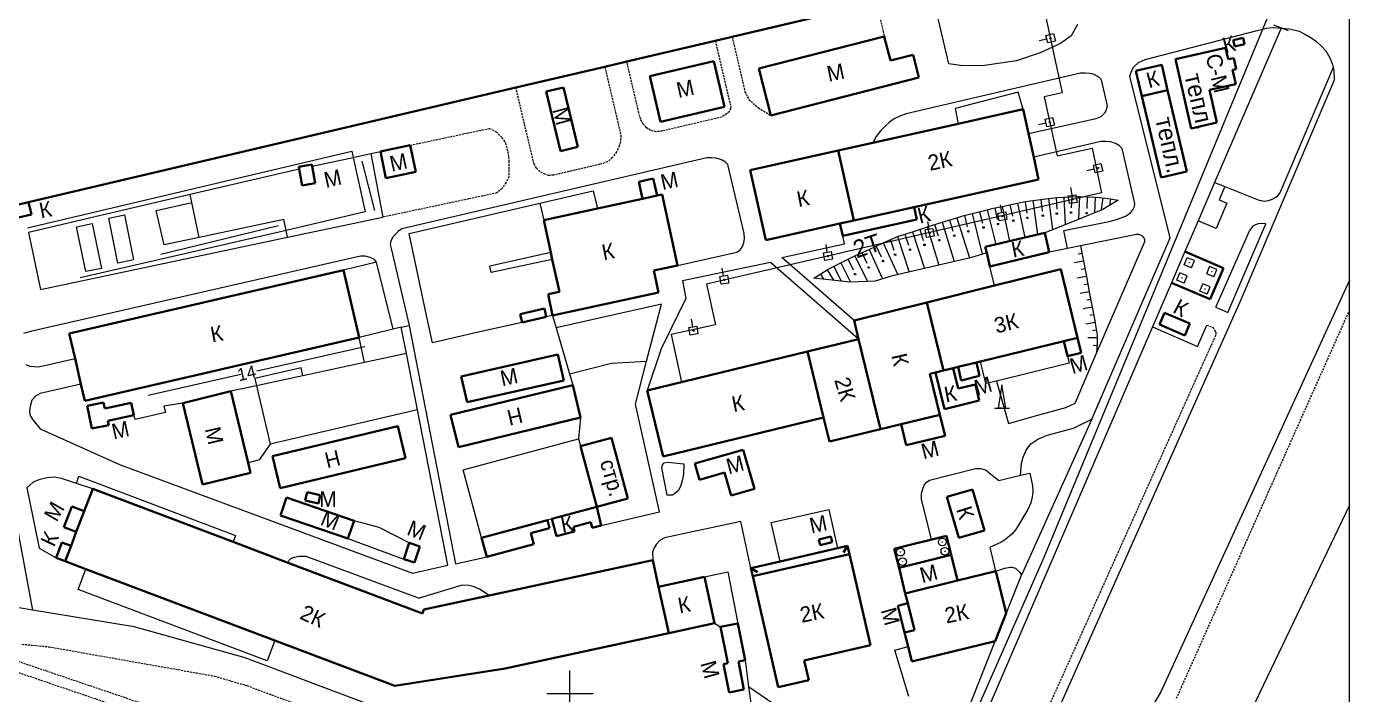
# Model space of a CAD drawing. Extents: x 1000 to 4000, y -5000 to -1000.
# Drawn here: x 3660.6 to 4000, y -2400.2 to -2228.7 of the extents above; entities that cross this region are included whole.
import ezdxf
from ezdxf.enums import TextEntityAlignment as Align

# ---------------------------------------------------------------- set-up
doc = ezdxf.new("R2010")
doc.units = 0
doc.header["$MEASUREMENT"] = 0
doc.linetypes.add('DASHED', pattern=[0.75, 0.5, -0.25])
for name, color, linetype in [('1', 7, 'CONTINUOUS'), ('11', 7, 'CONTINUOUS'), ('13', 7, 'CONTINUOUS'), ('17', 7, 'CONTINUOUS'), ('18', 7, 'CONTINUOUS'), ('19', 7, 'CONTINUOUS'), ('24', 7, 'CONTINUOUS'), ('37', 7, 'CONTINUOUS'), ('40', 7, 'CONTINUOUS'), ('42', 7, 'CONTINUOUS'), ('7', 7, 'CONTINUOUS')]:
    doc.layers.add(name, color=color, linetype=linetype)
doc.styles.get("Standard").update_dxf_attribs({"font": 'txt', "height": 0.2})

msp = doc.modelspace()

# ---------------------------------------------------------------- linework, layer by layer
at = {"layer": '1', "color": 253, "linetype": 'Continuous', "lineweight": 0}
for p, q in [((4000, -3000), (4000, -2000)), ((3800, -2406.06), (3800, -2394.02)), ((3805.96, -2400), (3794.04, -2400))]:
    msp.add_line(p, q, dxfattribs=at)
at = {"layer": '11', "color": 253, "linetype": 'Continuous', "lineweight": 0}
for p, q in [((3977.73, -2229.45), (3980.37, -2223.12)), ((3921.62, -2364.94), (3977.73, -2229.45)), ((3982.45, -2229.15), (3965.39, -2268.78)), ((3984.32, -2229.86), (3980.58, -2228.43)), ((3915.02, -2245.61), (3898.81, -2249.76)), ((3916.24, -2250.01), (3915.02, -2245.61)), ((3898.81, -2249.76), (3899.64, -2253.71)), ((3660.87, -2280.45), (3744.02, -2260.73)), ((3744.02, -2260.73), (3744.39, -2262.4)), ((3744.39, -2262.4), (3747.51, -2276.36)), ((3748.93, -2261.39), (3751.98, -2277.68)), ((3965.39, -2268.78), (3961.16, -2278.6)), ((3965.39, -2268.78), (3968.03, -2269.84)), ((3968.03, -2269.84), (3976.95, -2273.44)), ((3693.86, -2276), (3703.03, -2273.91)), ((3792.3, -2274.1), (3806, -2270.9)), ((3806, -2270.9), (3807.06, -2275.45)), ((3695.89, -2284.82), (3693.86, -2276)), ((3747.51, -2276.36), (3727.17, -2281.07)), ((3758.79, -2281.92), (3792.3, -2274.1)), ((3961.16, -2278.6), (3957.75, -2286.51)), ((3727.17, -2281.07), (3674.39, -2293.28)), ((3704.87, -2282.88), (3695.89, -2284.82)), ((3763.25, -2302.92), (3758.79, -2281.92)), ((3965.67, -2300.75), (3974.45, -2281.06)), ((3957.75, -2286.51), (3954.31, -2294.5)), ((3779.79, -2291.91), (3779.44, -2290.29)), ((3954.31, -2294.5), (3949.42, -2305.86)), ((3764.74, -2309.92), (3763.25, -2302.92)), ((3795.57, -2302.91), (3793.95, -2303.28)), ((3795.57, -2302.91), (3796.48, -2306.05)), ((3776.16, -2307.32), (3764.74, -2309.92)), ((3787.75, -2304.69), (3776.16, -2307.32)), ((3796.48, -2306.05), (3799.91, -2317.87)), ((3949.42, -2305.86), (3901.82, -2416.38)), ((3949.42, -2305.86), (3961, -2310.84)), ((3961, -2310.84), (3963.35, -2305.39)), ((3758.06, -2312.64), (3747.3, -2314.96)), ((3747.3, -2314.96), (3731.52, -2318.37)), ((3799.91, -2317.87), (3800.76, -2320.81)), ((3719.57, -2320.96), (3713.03, -2322.37)), ((3731.52, -2318.37), (3719.57, -2320.96)), ((3696.26, -2327.82), (3688.47, -2329.58)), ((3700.7, -2325.43), (3695.82, -2326.18)), ((3695.82, -2326.18), (3696.26, -2327.82)), ((3760.89, -2327.1), (3723.07, -2335.93)), ((3688.47, -2329.58), (3688.14, -2328.5)), ((3723.07, -2335.93), (3720.28, -2339.99)), ((3720.28, -2339.99), (3717.48, -2340.72)), ((3751.03, -2357.31), (3744.63, -2355.58)), ((3758.75, -2361.23), (3751.03, -2357.31)), ((3743.06, -2360.16), (3757.36, -2365.41)), ((3897.73, -2419.3), (3921.62, -2364.94)), ((3909.11, -2386.47), (3915.84, -2369.51)), ((3662.14, -2378.5), (3628.64, -2372.95)), ((3688.26, -2382.82), (3662.14, -2378.5)), ((3716.68, -2390.8), (3688.26, -2382.82)), ((3896.48, -2418.27), (3909.11, -2386.47)), ((3755.71, -2405.51), (3716.68, -2390.8)), ((3845.84, -2398.22), (3847.86, -2412.16)), ((3852.29, -2402.65), (3845.84, -2398.22))]:
    msp.add_line(p, q, dxfattribs=at)
at = {"layer": '13', "color": 253, "linetype": 'Continuous', "lineweight": 40}
for p, q in [((3841.59, -2231.4), (3878.62, -2222.69)), ((3814.59, -2237.76), (3837.29, -2232.42)), ((3837.29, -2232.42), (3841.59, -2231.4)), ((3848.45, -2239.57), (3880.65, -2231.29)), ((3880.65, -2231.29), (3882.24, -2237.47)), ((3970.15, -2232.26), (3972.67, -2231.65)), ((3970.54, -2233.9), (3970.15, -2232.26)), ((3973.06, -2233.3), (3970.54, -2233.9)), ((3972.67, -2231.65), (3973.06, -2233.3)), ((3882.24, -2237.47), (3888.02, -2235.99)), ((3888.02, -2235.99), (3889.53, -2241.86)), ((3968.22, -2234.27), (3955.37, -2237.17)), ((3968.88, -2237.17), (3968.22, -2234.27)), ((3786.16, -2244.45), (3808.92, -2239.09)), ((3808.92, -2239.09), (3814.59, -2237.76)), ((3820.53, -2241.49), (3836.93, -2237.65)), ((3836.93, -2237.65), (3839.67, -2249.35)), ((3851.55, -2251.62), (3848.45, -2239.57)), ((3945.2, -2240.16), (3951.81, -2238.59)), ((3951.81, -2238.59), (3953.34, -2245.07)), ((3955.37, -2237.17), (3959.37, -2254.9)), ((3970.3, -2236.85), (3968.88, -2237.17)), ((3969.97, -2239.9), (3970.94, -2239.68)), ((3970.79, -2243.53), (3969.97, -2239.9)), ((3970.94, -2239.68), (3970.3, -2236.85)), ((3823.27, -2253.2), (3820.53, -2241.49)), ((3889.53, -2241.86), (3851.55, -2251.62)), ((3946.74, -2246.63), (3945.2, -2240.16)), ((3661.14, -2273.86), (3786.16, -2244.45)), ((3798.38, -2244.38), (3793.94, -2245.45)), ((3793.94, -2245.45), (3797.63, -2260.72)), ((3802.07, -2259.64), (3798.38, -2244.38)), ((3953.34, -2245.07), (3946.74, -2246.63)), ((3951.64, -2267.52), (3946.74, -2246.63)), ((3953.34, -2245.07), (3958.29, -2265.95)), ((3964.06, -2245.05), (3970.79, -2243.53)), ((3965.95, -2253.42), (3964.06, -2245.05)), ((3839.67, -2249.35), (3823.27, -2253.2)), ((3899.64, -2253.71), (3916.24, -2250.01)), ((3916.24, -2250.01), (3917.63, -2256.24)), ((3959.37, -2254.9), (3965.95, -2253.42)), ((3877.67, -2258.6), (3899.64, -2253.71)), ((3917.63, -2256.24), (3918.98, -2262.3)), ((3751.38, -2260.84), (3759.06, -2259.21)), ((3759.06, -2259.21), (3760.5, -2266.04)), ((3797.63, -2260.72), (3802.07, -2259.64)), ((3868.8, -2260.58), (3877.67, -2258.6)), ((3752.82, -2267.67), (3751.38, -2260.84)), ((3846.26, -2265.59), (3868.8, -2260.58)), ((3868.8, -2260.58), (3872.8, -2278.55)), ((3918.98, -2262.3), (3920.24, -2267.98)), ((3730.47, -2264.75), (3733.79, -2264.14)), ((3730.57, -2265.33), (3730.47, -2264.75)), ((3731.35, -2269.57), (3730.57, -2265.33)), ((3733.79, -2264.14), (3733.88, -2264.62)), ((3733.88, -2264.62), (3734.68, -2268.95)), ((3760.5, -2266.04), (3752.82, -2267.67)), ((3850.26, -2283.57), (3846.26, -2265.59)), ((3958.29, -2265.95), (3951.64, -2267.52)), ((3734.68, -2268.95), (3731.35, -2269.57)), ((3817.69, -2268.59), (3821.4, -2267.79)), ((3818.63, -2272.94), (3817.69, -2268.59)), ((3821.4, -2267.79), (3822.35, -2272.13)), ((3920.24, -2267.98), (3888.33, -2275.09)), ((3650.76, -2276.3), (3661.14, -2273.86)), ((3661.88, -2276.98), (3661.14, -2273.86)), ((3807.06, -2275.45), (3818.63, -2272.94)), ((3818.63, -2272.94), (3822.35, -2272.13)), ((3822.35, -2272.13), (3823.68, -2271.84)), ((3823.68, -2271.84), (3827.63, -2290.05)), ((3651.49, -2279.42), (3661.88, -2276.98)), ((3793.31, -2278.43), (3807.06, -2275.45)), ((3888.33, -2275.09), (3872.8, -2278.55)), ((3889.03, -2278.26), (3888.33, -2275.09)), ((3795.12, -2286.79), (3793.31, -2278.43)), ((3869.28, -2279.33), (3850.26, -2283.57)), ((3872.8, -2278.55), (3869.28, -2279.33)), ((3869.28, -2279.33), (3869.98, -2282.51)), ((3869.98, -2282.51), (3889.03, -2278.26)), ((3906.56, -2285.32), (3921.8, -2281.7)), ((3921.8, -2281.7), (3922.98, -2286.7)), ((3795.49, -2288.51), (3795.12, -2286.79)), ((3906.93, -2286.87), (3906.56, -2285.32)), ((3907.75, -2290.32), (3906.93, -2286.87)), ((3922.98, -2286.7), (3907.75, -2290.32)), ((3957.75, -2286.51), (3967.67, -2290.78)), ((3797.3, -2296.84), (3795.49, -2288.51)), ((3827.63, -2290.05), (3821.55, -2291.37)), ((3925.97, -2291.02), (3908.94, -2295.24)), ((3930.25, -2308.64), (3925.97, -2291.02)), ((3967.67, -2290.78), (3964.23, -2298.77)), ((3671.58, -2307.54), (3741.95, -2291.32)), ((3741.95, -2291.32), (3745.92, -2308.58)), ((3821.55, -2291.37), (3822.77, -2297.01)), ((3794.39, -2297.47), (3797.3, -2296.84)), ((3795.57, -2302.91), (3794.39, -2297.47)), ((3822.77, -2297.01), (3795.57, -2302.91)), ((3908.94, -2295.24), (3891.58, -2299.56)), ((3964.23, -2298.77), (3954.31, -2294.5)), ((3787.27, -2302.57), (3793.47, -2301.16)), ((3793.47, -2301.16), (3793.95, -2303.28)), ((3891.58, -2299.56), (3872.96, -2304.18)), ((3891.58, -2299.56), (3895.83, -2317.02)), ((3787.75, -2304.69), (3787.27, -2302.57)), ((3793.95, -2303.28), (3787.75, -2304.69)), ((3872.96, -2304.18), (3874.03, -2308.95)), ((3952.52, -2302.2), (3951.23, -2305.26)), ((3959.05, -2304.94), (3952.52, -2302.2)), ((3673.06, -2313.93), (3671.58, -2307.54)), ((3787.75, -2304.69), (3787.75, -2304.69)), ((3951.23, -2305.26), (3957.76, -2308.01)), ((3957.76, -2308.01), (3959.05, -2304.94)), ((3745.92, -2308.58), (3675.56, -2324.8)), ((3874.03, -2308.95), (3860.93, -2312.14)), ((3879.66, -2332.09), (3874.03, -2308.95)), ((3905.34, -2314.7), (3926.69, -2309.51)), ((3926.69, -2309.51), (3930.25, -2308.64)), ((3927.62, -2313.34), (3926.69, -2309.51)), ((3930.25, -2308.64), (3931.18, -2312.47)), ((3674.57, -2320.53), (3673.06, -2313.93)), ((3796.94, -2312.96), (3772.12, -2318.59)), ((3798.44, -2319.57), (3796.94, -2312.96)), ((3860.93, -2312.14), (3819.78, -2322.15)), ((3860.93, -2312.14), (3865.05, -2329.1)), ((3904.27, -2314.96), (3905.34, -2314.7)), ((3931.18, -2312.47), (3927.62, -2313.34)), ((3892.37, -2317.86), (3893.79, -2317.51)), ((3894.93, -2328.38), (3892.37, -2317.86)), ((3893.79, -2317.51), (3895.83, -2317.02)), ((3893.79, -2317.51), (3896.08, -2326.93)), ((3895.83, -2317.02), (3898.32, -2316.41)), ((3898.32, -2316.41), (3899.57, -2316.11)), ((3899.61, -2321.68), (3898.32, -2316.41)), ((3899.57, -2316.11), (3904.27, -2314.96)), ((3899.57, -2316.11), (3900.41, -2319.56)), ((3905.11, -2318.41), (3904.27, -2314.96)), ((3675.56, -2324.8), (3674.57, -2320.53)), ((3769.38, -2328.41), (3800.76, -2320.81)), ((3772.12, -2318.59), (3773.62, -2325.2)), ((3773.62, -2325.2), (3798.44, -2319.57)), ((3800.76, -2320.81), (3802.76, -2329.08)), ((3904.02, -2320.6), (3899.61, -2321.68)), ((3900.41, -2319.56), (3905.11, -2318.41)), ((3905.03, -2324.75), (3904.02, -2320.6)), ((3713.03, -2322.37), (3700.7, -2325.43)), ((3717.48, -2340.72), (3713.03, -2322.37)), ((3819.78, -2322.15), (3823.91, -2339.11)), ((3896.08, -2326.93), (3905.03, -2324.75)), ((3680.35, -2325.21), (3676.13, -2326.12)), ((3676.13, -2326.12), (3677.39, -2331.95)), ((3680.69, -2326.77), (3680.35, -2325.21)), ((3687.45, -2325.3), (3680.69, -2326.77)), ((3688.14, -2328.5), (3687.45, -2325.3)), ((3700.7, -2325.43), (3705.74, -2346.27)), ((3677.39, -2331.95), (3681.69, -2331.02)), ((3681.45, -2329.95), (3688.14, -2328.5)), ((3681.69, -2331.02), (3681.45, -2329.95)), ((3723.71, -2339.05), (3755.86, -2331.32)), ((3755.86, -2331.32), (3757.82, -2339.5)), ((3771.38, -2336.68), (3769.38, -2328.41)), ((3802.76, -2329.08), (3771.38, -2336.68)), ((3823.91, -2339.11), (3865.05, -2329.1)), ((3865.05, -2329.1), (3866.56, -2335.28)), ((3879.66, -2332.09), (3884.96, -2330.8)), ((3884.96, -2330.8), (3894.93, -2328.38)), ((3886.27, -2336.21), (3884.96, -2330.8)), ((3894.93, -2328.38), (3896.24, -2333.78)), ((3810.65, -2334.31), (3802.7, -2336.44)), ((3814.83, -2349.87), (3810.65, -2334.31)), ((3866.56, -2335.28), (3879.66, -2332.09)), ((3896.24, -2333.78), (3886.27, -2336.21)), ((3802.7, -2336.44), (3806.88, -2352.01)), ((3832.06, -2340.93), (3844.47, -2337.39)), ((3844.47, -2337.39), (3847.32, -2347.36)), ((3718.09, -2343.28), (3717.48, -2340.72)), ((3725.68, -2347.23), (3723.71, -2339.05)), ((3757.82, -2339.5), (3725.68, -2347.23)), ((3833.24, -2345.05), (3832.06, -2340.93)), ((3705.74, -2346.27), (3718.09, -2343.28)), ((3839.65, -2343.21), (3833.24, -2345.05)), ((3841.33, -2349.07), (3839.65, -2343.21)), ((3677.58, -2347.38), (3675.41, -2353.11)), ((3713.62, -2361.02), (3677.58, -2347.38)), ((3732.6, -2348.25), (3732.11, -2350.4)), ((3735.96, -2349.01), (3732.6, -2348.25)), ((3847.32, -2347.36), (3841.33, -2349.07)), ((3896.7, -2349.45), (3903.29, -2347.54)), ((3903.29, -2347.54), (3906.33, -2358.06)), ((3672.23, -2351.91), (3670.2, -2357.27)), ((3675.41, -2353.11), (3672.23, -2351.91)), ((3727.3, -2349.62), (3725.72, -2354.2)), ((3744.63, -2355.58), (3727.3, -2349.62)), ((3732.11, -2350.4), (3735.47, -2351.16)), ((3735.47, -2351.16), (3735.96, -2349.01)), ((3795.35, -2355.1), (3806.88, -2352.01)), ((3806.88, -2352.01), (3814.83, -2349.87)), ((3806.88, -2352.01), (3808.01, -2356.82)), ((3899.74, -2359.96), (3896.7, -2349.45)), ((3675.41, -2353.11), (3673.38, -2358.47)), ((3725.72, -2354.2), (3743.06, -2360.16)), ((3794.22, -2355.41), (3777.33, -2359.94)), ((3794.78, -2357.49), (3794.22, -2355.41)), ((3796.55, -2359.58), (3795.35, -2355.1)), ((3670.2, -2357.27), (3673.38, -2358.47)), ((3673.38, -2358.47), (3672.03, -2362.05)), ((3743.06, -2360.16), (3744.63, -2355.58)), ((3790.01, -2358.77), (3794.78, -2357.49)), ((3790.77, -2361.6), (3790.01, -2358.77)), ((3794.78, -2357.49), (3794.78, -2357.49)), ((3801.21, -2358.33), (3796.55, -2359.58)), ((3805.33, -2355.93), (3800.88, -2357.13)), ((3800.88, -2357.13), (3801.21, -2358.33)), ((3805.74, -2357.43), (3805.33, -2355.93)), ((3808.01, -2356.82), (3805.74, -2357.43)), ((3906.33, -2358.06), (3899.74, -2359.96)), ((3669.68, -2361.16), (3668.19, -2365.09)), ((3672.03, -2362.05), (3669.68, -2361.16)), ((3672.03, -2362.05), (3670.54, -2365.98)), ((3727.45, -2366.26), (3713.62, -2361.02)), ((3757.36, -2365.41), (3758.75, -2361.23)), ((3758.75, -2361.23), (3761.53, -2362.16)), ((3761.53, -2362.16), (3760.13, -2366.34)), ((3777.33, -2359.94), (3778.65, -2364.85)), ((3778.65, -2364.85), (3790.77, -2361.6)), ((3866.9, -2359.63), (3863.86, -2360.39)), ((3863.86, -2360.39), (3864.23, -2361.85)), ((3864.23, -2361.85), (3867.27, -2361.09)), ((3867.27, -2361.09), (3866.9, -2359.63)), ((3868.68, -2362.61), (3871.21, -2362.03)), ((3870.15, -2363.72), (3871.21, -2362.03)), ((3871.21, -2362.03), (3871.7, -2364.13)), ((3883.22, -2362.76), (3896.6, -2359.47)), ((3896.6, -2359.47), (3897.8, -2364.36)), ((3668.19, -2365.09), (3670.54, -2365.98)), ((3760.13, -2366.34), (3757.36, -2365.41)), ((3846.89, -2369.83), (3871.7, -2364.13)), ((3853.91, -2366.01), (3868.68, -2362.61)), ((3871.7, -2364.13), (3877.07, -2387.52)), ((3884.43, -2367.65), (3883.22, -2362.76)), ((3884.43, -2367.65), (3897.8, -2364.36)), ((3897.8, -2364.36), (3899.42, -2370.93)), ((3670.54, -2365.98), (3675.85, -2367.99)), ((3675.85, -2367.99), (3724.34, -2386.34)), ((3762.17, -2379.39), (3727.45, -2366.26)), ((3821.3, -2365.71), (3779.33, -2374.76)), ((3822.77, -2372.52), (3821.3, -2365.71)), ((3846.44, -2367.72), (3853.91, -2366.01)), ((3848.12, -2368.81), (3846.44, -2367.72)), ((3846.89, -2369.83), (3846.44, -2367.72)), ((3886.04, -2374.22), (3884.43, -2367.65)), ((3899.42, -2370.93), (3909.27, -2368.5)), ((3909.27, -2368.5), (3911.94, -2379.34)), ((3834.56, -2369.98), (3822.77, -2372.52)), ((3837.13, -2381.89), (3834.56, -2369.98)), ((3853.44, -2398.31), (3846.89, -2369.83)), ((3886.04, -2374.22), (3899.42, -2370.93)), ((3779.33, -2374.76), (3762.55, -2378.38)), ((3825.34, -2384.43), (3822.77, -2372.52)), ((3886.67, -2376.76), (3886.04, -2374.22)), ((3762.55, -2378.38), (3762.17, -2379.39)), ((3884.16, -2377.38), (3886.67, -2376.76)), ((3885.85, -2384.26), (3884.16, -2377.38)), ((3886.67, -2376.76), (3888.36, -2383.64)), ((3825.34, -2384.43), (3837.13, -2381.89)), ((3843.12, -2381.92), (3838.67, -2382.8)), ((3844.99, -2391.36), (3843.12, -2381.92)), ((3911.94, -2379.34), (3909.11, -2386.47)), ((3783.39, -2393.48), (3825.34, -2384.43)), ((3838.67, -2382.8), (3840.52, -2392.17)), ((3888.36, -2383.64), (3885.85, -2384.26)), ((3886.75, -2387.89), (3885.85, -2384.26)), ((3724.34, -2386.34), (3755.13, -2397.99)), ((3877.07, -2387.52), (3860.08, -2391.43)), ((3887.7, -2391.74), (3886.75, -2387.89)), ((3909.11, -2386.47), (3887.7, -2391.74)), ((3909.11, -2386.47), (3909.11, -2386.47)), ((3840.52, -2392.17), (3839.38, -2392.4)), ((3839.38, -2392.4), (3840.82, -2399.66)), ((3843.21, -2391.72), (3844.99, -2391.36)), ((3844.63, -2398.91), (3843.21, -2391.72)), ((3860.08, -2391.43), (3861.25, -2396.52)), ((3755.13, -2397.99), (3783.39, -2393.48)), ((3840.82, -2399.66), (3844.63, -2398.91)), ((3861.25, -2396.52), (3853.44, -2398.31))]:
    msp.add_line(p, q, dxfattribs=at)
at = {"layer": '18', "color": 253, "linetype": 'Continuous', "lineweight": 0}
for p, q in [((3917.9, -2207.24), (3926.27, -2245.77)), ((3922.35, -2232), (3920.41, -2232.48)), ((3922.11, -2231.03), (3924.05, -2230.55)), ((3922.59, -2232.97), (3922.11, -2231.03)), ((3924.53, -2232.5), (3922.59, -2232.97)), ((3924.05, -2230.55), (3924.53, -2232.5)), ((3926.27, -2245.77), (3921.67, -2246.77)), ((3921.67, -2246.77), (3924.96, -2261.92)), ((3922.12, -2253.55), (3920.18, -2254.03)), ((3921.88, -2252.58), (3923.82, -2252.1)), ((3922.36, -2254.52), (3921.88, -2252.58)), ((3923.82, -2252.1), (3924.3, -2254.04)), ((3924.3, -2254.04), (3922.36, -2254.52)), ((3924.96, -2261.92), (3933.99, -2259.95)), ((3933.99, -2259.95), (3936.39, -2271.42)), ((3934.52, -2265.35), (3932.57, -2265.83)), ((3934.28, -2264.38), (3936.22, -2263.9)), ((3934.75, -2266.32), (3934.28, -2264.38)), ((3936.7, -2265.85), (3934.75, -2266.32)), ((3936.22, -2263.9), (3936.7, -2265.85)), ((3928.83, -2272.08), (3928.51, -2270.11)), ((3936.39, -2271.42), (3879.73, -2284.55)), ((3927.85, -2272.25), (3929.82, -2271.92)), ((3928.18, -2274.22), (3927.85, -2272.25)), ((3930.15, -2273.89), (3928.18, -2274.22)), ((3929.82, -2271.92), (3930.15, -2273.89)), ((3909.81, -2276.64), (3911.79, -2276.31)), ((3910.14, -2278.61), (3909.81, -2276.64)), ((3910.8, -2276.47), (3910.47, -2274.5)), ((3911.79, -2276.31), (3912.11, -2278.28)), ((3891.16, -2280.89), (3893.13, -2280.57)), ((3892.14, -2280.73), (3891.82, -2278.76)), ((3893.13, -2280.57), (3893.46, -2282.54)), ((3912.11, -2278.28), (3910.14, -2278.61)), ((3891.49, -2282.87), (3891.16, -2280.89)), ((3893.46, -2282.54), (3891.49, -2282.87)), ((3879.73, -2284.55), (3835.08, -2294.9)), ((3865.04, -2286.85), (3867.02, -2286.52)), ((3865.37, -2288.82), (3865.04, -2286.85)), ((3866.03, -2286.68), (3865.7, -2284.71)), ((3867.02, -2286.52), (3867.34, -2288.49)), ((3839.43, -2292.77), (3839.1, -2290.79)), ((3867.34, -2288.49), (3865.37, -2288.82)), ((3838.44, -2292.93), (3840.42, -2292.6)), ((3838.77, -2294.9), (3838.44, -2292.93)), ((3840.42, -2292.6), (3840.74, -2294.58)), ((3835.08, -2294.9), (3837.34, -2305.32)), ((3840.74, -2294.58), (3838.77, -2294.9)), ((3831.54, -2305.82), (3831.21, -2303.85)), ((3837.34, -2305.32), (3825.95, -2307.8)), ((3825.95, -2307.8), (3828.6, -2320)), ((3830.55, -2305.98), (3832.53, -2305.66)), ((3830.88, -2307.96), (3830.55, -2305.98)), ((3832.85, -2307.63), (3830.88, -2307.96)), ((3832.53, -2305.66), (3832.85, -2307.63)), ((4000, -2351.59), (3961.56, -2431.95))]:
    msp.add_line(p, q, dxfattribs=at)
for centre, major_axis, start_param, end_param in [((3923.32, -2231.76), (0.121, 0.121), 1.027099316166076, 7.310284623345662), ((3923.09, -2253.31), (0.121, 0.121), 1.027099316166076, 7.310284623345662), ((3935.49, -2265.11), (0.121, 0.121), 1.027099316166076, 7.310284623345662), ((3929, -2273.07), (-0.121, 0.121), 4.091901410835341, 10.37508671801493), ((3910.96, -2277.46), (-0.121, 0.121), 4.091901410835341, 10.37508671801493), ((3892.31, -2281.72), (-0.121, 0.121), 4.091901410835341, 10.37508671801493), ((3866.19, -2287.67), (-0.121, 0.121), 4.091901410835341, 10.37508671801493), ((3839.59, -2293.75), (-0.121, 0.121), 4.091901410835341, 10.37508671801493), ((3831.7, -2306.81), (-0.121, 0.121), 4.091901410835341, 10.37508671801493)]:
    msp.add_ellipse(centre, major_axis=major_axis, ratio=1, start_param=start_param, end_param=end_param, dxfattribs=at)
at = {"layer": '24', "color": 253, "linetype": 'DASHED', "lineweight": 0}
for p, q in [((3878.62, -2222.69), (3880.65, -2231.29)), ((3837.29, -2232.42), (3841.26, -2249.29)), ((3841.59, -2231.4), (3844.9, -2245.49)), ((3808.92, -2239.09), (3813.07, -2256.76)), ((3817.7, -2250.97), (3814.59, -2237.76)), ((3790.74, -2263.92), (3786.16, -2244.45)), ((3844.9, -2245.49), (3845.94, -2247.48)), ((3841.23, -2249.82), (3840.89, -2250.63)), ((3841.26, -2249.29), (3841.23, -2249.82)), ((3845.94, -2247.48), (3846.97, -2248.52)), ((3846.97, -2248.52), (3848.37, -2249.63)), ((3848.37, -2249.63), (3849.7, -2250.44)), ((3818.2, -2252.59), (3817.7, -2250.97)), ((3818.77, -2253.8), (3818.2, -2252.59)), ((3838.94, -2252.01), (3823.7, -2255.6)), ((3840.19, -2251.21), (3838.94, -2252.01)), ((3840.89, -2250.63), (3840.19, -2251.21)), ((3849.7, -2250.44), (3851.55, -2251.62)), ((3759.06, -2259.21), (3779.37, -2254.91)), ((3779.37, -2254.91), (3781.11, -2255.81)), ((3781.11, -2255.81), (3782.58, -2257.29)), ((3813.07, -2256.76), (3812.94, -2258.35)), ((3819.64, -2254.72), (3818.77, -2253.8)), ((3820.68, -2255.42), (3819.64, -2254.72)), ((3822.12, -2255.76), (3820.68, -2255.42)), ((3823.7, -2255.6), (3822.12, -2255.76)), ((3782.58, -2257.29), (3783.47, -2258.62)), ((3783.47, -2258.62), (3784.06, -2260.84)), ((3812.65, -2259.39), (3811.96, -2260.95)), ((3812.94, -2258.35), (3812.65, -2259.39)), ((3784.06, -2260.84), (3784.36, -2263.35)), ((3784.36, -2263.35), (3784.36, -2265.57)), ((3809.59, -2263.49), (3807.72, -2264.12)), ((3810.92, -2262.4), (3809.59, -2263.49)), ((3811.96, -2260.95), (3810.92, -2262.4)), ((3784.36, -2265.57), (3784.36, -2267.34)), ((3791.45, -2265.11), (3790.74, -2263.92)), ((3792.32, -2265.98), (3791.45, -2265.11)), ((3793.65, -2266.68), (3792.32, -2265.98)), ((3794.57, -2266.97), (3793.65, -2266.68)), ((3795.75, -2266.93), (3794.57, -2266.97)), ((3807.72, -2264.12), (3795.75, -2266.93)), ((3782.58, -2270.3), (3781.29, -2271.47)), ((3783.62, -2268.82), (3782.58, -2270.3)), ((3784.36, -2267.34), (3783.62, -2268.82)), ((3781.29, -2271.47), (3751.98, -2277.68)), ((4000, -2301.44), (3955.41, -2401.48)), ((3963.35, -2305.39), (3964.9, -2305.98)), ((3964.9, -2305.98), (3965.4, -2306.66)), ((3965.4, -2306.66), (3965.69, -2307.17)), ((3965.69, -2307.17), (3965.65, -2308.01)), ((3965.65, -2308.01), (3919.86, -2409.85)), ((3659.44, -2387.26), (3666.31, -2387.92)), ((3666.31, -2387.92), (3704.24, -2394.63)), ((3716.61, -2414.39), (3649.96, -2391.67)), ((3730.7, -2416.22), (3652.58, -2389.72)), ((3704.24, -2394.63), (3708.82, -2395.45)), ((3708.82, -2395.45), (3717.16, -2397.9)), ((3717.16, -2397.9), (3736.47, -2405.07))]:
    msp.add_line(p, q, dxfattribs=at)
at = {"layer": '24', "color": 253, "linetype": 'Continuous', "lineweight": 0}
for p, q in [((3897.24, -2238.3), (3893.55, -2222.67)), ((3930.25, -2228.27), (3928.56, -2231.14)), ((3947.55, -2237.27), (3976.28, -2229.81)), ((3976.28, -2229.81), (3977.73, -2229.45)), ((3977.73, -2229.45), (3978.7, -2229.22)), ((3978.7, -2229.22), (3980.45, -2229)), ((3980.45, -2229), (3982.45, -2229.15)), ((3982.45, -2229.15), (3984.62, -2229.33)), ((3984.62, -2229.33), (3987.09, -2229.99)), ((3925.87, -2233.16), (3920.64, -2235.52)), ((3928.56, -2231.14), (3925.87, -2233.16)), ((3987.09, -2229.99), (3988.72, -2230.8)), ((3988.72, -2230.8), (3990.31, -2231.79)), ((3990.31, -2231.79), (3991.63, -2232.72)), ((3991.63, -2232.72), (3992.83, -2233.77)), ((3920.64, -2235.52), (3914.58, -2237.55)), ((3992.83, -2233.77), (3993.93, -2235.03)), ((3993.93, -2235.03), (3994.91, -2236.84)), ((3900.77, -2238.89), (3897.24, -2238.3)), ((3906.33, -2238.73), (3900.77, -2238.89)), ((3914.58, -2237.55), (3906.33, -2238.73)), ((3944.05, -2240.18), (3944.7, -2239.14)), ((3944.7, -2239.14), (3945.85, -2238.04)), ((3945.85, -2238.04), (3947.55, -2237.27)), ((3995.78, -2239.27), (3982.22, -2271.29)), ((3994.91, -2236.84), (3995.63, -2238.54)), ((3995.63, -2238.54), (3995.78, -2239.27)), ((3995.78, -2239.27), (3995.96, -2240.08)), ((3995.96, -2240.08), (3996.09, -2242.49)), ((3930.97, -2240.7), (3886.23, -2251.15)), ((3932.21, -2240.7), (3930.97, -2240.7)), ((3933.36, -2240.81), (3932.21, -2240.7)), ((3934.24, -2241.03), (3933.36, -2240.81)), ((3934.9, -2241.3), (3934.24, -2241.03)), ((3935.72, -2241.8), (3934.9, -2241.3)), ((3936.38, -2242.47), (3935.72, -2241.8)), ((3937.93, -2249.15), (3936.38, -2242.47)), ((3943.62, -2241.48), (3944.05, -2240.18)), ((3953.99, -2282.95), (3943.62, -2241.48)), ((3996.09, -2242.49), (3972.15, -2298.87)), ((3937.27, -2250.84), (3937.66, -2250.02)), ((3937.66, -2250.02), (3937.93, -2249.15)), ((3882, -2253.31), (3880.85, -2254.3)), ((3883.21, -2252.43), (3882, -2253.31)), ((3884.8, -2251.66), (3883.21, -2252.43)), ((3886.23, -2251.15), (3884.8, -2251.66)), ((3917.63, -2256.24), (3934.97, -2252.38)), ((3934.97, -2252.38), (3936.29, -2251.88)), ((3936.29, -2251.88), (3937.27, -2250.84)), ((3878.6, -2256.99), (3877.67, -2258.6)), ((3879.64, -2255.56), (3878.6, -2256.99)), ((3880.85, -2254.3), (3879.64, -2255.56)), ((3936.23, -2258.27), (3918.98, -2262.3)), ((3937.47, -2258.27), (3936.23, -2258.27)), ((3938.62, -2258.38), (3937.47, -2258.27)), ((3939.5, -2258.6), (3938.62, -2258.38)), ((3940.16, -2258.87), (3939.5, -2258.6)), ((3940.98, -2259.36), (3940.16, -2258.87)), ((3941.64, -2260.03), (3940.98, -2259.36)), ((3944.93, -2274.14), (3941.64, -2260.03)), ((3733.88, -2264.62), (3744.39, -2262.4)), ((3744.39, -2262.4), (3748.93, -2261.39)), ((3748.93, -2261.39), (3751.38, -2260.84)), ((3835.14, -2262.44), (3756.89, -2280.71)), ((3836.38, -2262.44), (3835.14, -2262.44)), ((3837.53, -2262.55), (3836.38, -2262.44)), ((3838.41, -2262.77), (3837.53, -2262.55)), ((3839.06, -2263.04), (3838.41, -2262.77)), ((3839.89, -2263.54), (3839.06, -2263.04)), ((3840.54, -2264.2), (3839.89, -2263.54)), ((3730.57, -2265.33), (3702.62, -2271.9)), ((3844.67, -2281.9), (3840.54, -2264.2)), ((3968.03, -2269.84), (3966.55, -2273.27)), ((3702.62, -2271.9), (3661.13, -2281.66)), ((3703.03, -2273.91), (3702.62, -2271.9)), ((3704.87, -2282.88), (3703.03, -2273.91)), ((3966.55, -2273.27), (3968.55, -2274.13)), ((3978.14, -2273.66), (3976.95, -2273.44)), ((3979.1, -2273.51), (3978.14, -2273.66)), ((3980.29, -2273.07), (3979.1, -2273.51)), ((3981.33, -2272.47), (3980.29, -2273.07)), ((3982.22, -2271.29), (3981.33, -2272.47)), ((3681.71, -2277.91), (3685.71, -2277.09)), ((3685.71, -2277.09), (3688.07, -2288.63)), ((3792.3, -2274.1), (3793.31, -2278.43)), ((3942.53, -2277.44), (3943.79, -2276.56)), ((3943.79, -2276.56), (3944.39, -2275.8)), ((3944.39, -2275.8), (3944.83, -2274.92)), ((3944.83, -2274.92), (3944.93, -2274.14)), ((3968.55, -2274.13), (3965.76, -2280.59)), ((3673.44, -2280.13), (3677.44, -2279.31)), ((3675.8, -2291.66), (3673.44, -2280.13)), ((3677.44, -2279.31), (3679.8, -2290.84)), ((3684.07, -2289.45), (3681.71, -2277.91)), ((3726.58, -2278.28), (3704.87, -2282.88)), ((3727.17, -2281.07), (3726.58, -2278.28)), ((3727.55, -2282.86), (3751.98, -2277.68)), ((3756.89, -2280.71), (3756.05, -2281.29)), ((3926.72, -2281.12), (3938.31, -2278.76)), ((3938.31, -2278.76), (3940.5, -2278.21)), ((3940.5, -2278.21), (3942.53, -2277.44)), ((3965.76, -2280.59), (3961.16, -2278.6)), ((3968.78, -2302.14), (3978.53, -2279.39)), ((3974.83, -2280.39), (3974.45, -2281.06)), ((3975.2, -2280.02), (3974.83, -2280.39)), ((3975.87, -2279.65), (3975.2, -2280.02)), ((3976.57, -2279.39), (3975.87, -2279.65)), ((3977.39, -2279.32), (3976.57, -2279.39)), ((3978.53, -2279.39), (3977.39, -2279.32)), ((3661.13, -2281.66), (3664.22, -2296.27)), ((3664.22, -2296.27), (3727.55, -2282.86)), ((3727.55, -2282.86), (3727.17, -2281.07)), ((3754.08, -2283.76), (3753.91, -2284.74)), ((3754.57, -2282.82), (3754.08, -2283.76)), ((3755.23, -2282.06), (3754.57, -2282.82)), ((3756.05, -2281.29), (3755.23, -2282.06)), ((3844.66, -2284.3), (3844.76, -2283.14)), ((3844.76, -2283.14), (3844.67, -2281.9)), ((3870.42, -2284.49), (3869.98, -2282.51)), ((3927.66, -2285.75), (3926.72, -2281.12)), ((3945.36, -2282.14), (3931, -2285.07)), ((3933.92, -2329.55), (3953.99, -2282.95)), ((3935.12, -2312.62), (3947.48, -2283.95)), ((3946.05, -2282.14), (3945.36, -2282.14)), ((3946.76, -2282.47), (3946.05, -2282.14)), ((3947.26, -2282.89), (3946.76, -2282.47)), ((3947.48, -2283.5), (3947.26, -2282.89)), ((3947.48, -2283.95), (3947.48, -2283.5)), ((3753.91, -2284.74), (3754.12, -2285.75)), ((3754.12, -2285.75), (3758.74, -2305.51)), ((3795.12, -2286.79), (3779.44, -2290.29)), ((3827.63, -2290.05), (3842.85, -2286.66)), ((3842.85, -2286.66), (3843.67, -2286.11)), ((3843.67, -2286.11), (3844.22, -2285.39)), ((3844.22, -2285.39), (3844.66, -2284.3)), ((3854.33, -2288.07), (3870.42, -2284.49)), ((3927.66, -2285.75), (3922.98, -2286.7)), ((3931, -2285.07), (3927.66, -2285.75)), ((3746.32, -2287.73), (3661.62, -2307.01)), ((3679.8, -2290.84), (3675.8, -2291.66)), ((3688.07, -2288.63), (3684.07, -2289.45)), ((3750.4, -2289.24), (3741.95, -2291.32)), ((3747.47, -2287.73), (3746.32, -2287.73)), ((3748.73, -2288.06), (3747.47, -2287.73)), ((3749.88, -2288.56), (3748.73, -2288.06)), ((3750.4, -2289.24), (3749.88, -2288.56)), ((3754.66, -2306.42), (3750.4, -2289.24)), ((3795.49, -2288.51), (3779.79, -2291.91)), ((3851.48, -2289.35), (3828.85, -2294.03)), ((3874.03, -2308.95), (3851.48, -2289.35)), ((3872.96, -2304.18), (3854.33, -2288.07)), ((3908.94, -2295.24), (3907.75, -2290.32)), ((3828.85, -2294.03), (3829.72, -2298.54)), ((4000, -2293.84), (3951.55, -2399.46)), ((3823.48, -2300.03), (3796.48, -2306.05)), ((3819.68, -2314.61), (3823.48, -2300.03)), ((3829.72, -2298.54), (3823.37, -2311.45)), ((3972.15, -2298.87), (3922.14, -2410.99)), ((3965.67, -2300.75), (3968.78, -2302.14)), ((3661.62, -2307.01), (3659.87, -2307.5)), ((3754.66, -2306.42), (3745.92, -2308.58)), ((3756.74, -2305.9), (3754.66, -2306.42)), ((3756.74, -2305.9), (3758.74, -2305.51)), ((3758.06, -2312.64), (3756.74, -2305.9)), ((3758.74, -2305.51), (3770.68, -2366.64)), ((3747.3, -2314.96), (3745.92, -2308.58)), ((3663.65, -2316.07), (3673.06, -2313.93)), ((3760.89, -2327.1), (3758.06, -2312.64)), ((3816.79, -2325.67), (3819.68, -2314.61)), ((3823.37, -2311.45), (3819.78, -2322.15)), ((3906.73, -2320.41), (3905.34, -2314.7)), ((3927.62, -2313.34), (3928.06, -2315.13)), ((3929.61, -2325.4), (3935.12, -2312.62)), ((3660.47, -2315.46), (3661.46, -2315.9)), ((3661.46, -2315.9), (3663.65, -2316.07)), ((3731.05, -2316.32), (3719.14, -2319.11)), ((3731.52, -2318.37), (3731.05, -2316.32)), ((3928.06, -2315.13), (3909.41, -2319.74)), ((3674.57, -2320.53), (3664.09, -2322.94)), ((3719.14, -2319.11), (3719.57, -2320.96)), ((3719.57, -2320.96), (3723.07, -2335.93)), ((3909.41, -2319.74), (3906.73, -2320.41)), ((3909.41, -2319.74), (3912.49, -2330.67)), ((3662.01, -2324.64), (3661.68, -2325.58)), ((3662.88, -2323.66), (3662.01, -2324.64)), ((3664.09, -2322.94), (3662.88, -2323.66)), ((3661.46, -2326.73), (3661.35, -2327.77)), ((3661.35, -2327.77), (3661.62, -2328.76)), ((3661.68, -2325.58), (3661.46, -2326.73)), ((3768.69, -2367.02), (3760.89, -2327.1)), ((3823.02, -2353.29), (3816.79, -2325.67)), ((3912.49, -2330.67), (3920.62, -2328.34)), ((3920.62, -2328.34), (3927.26, -2326.51)), ((3927.26, -2326.51), (3929.61, -2325.4)), ((3661.62, -2328.76), (3662.28, -2329.75)), ((3662.28, -2329.75), (3664.14, -2332)), ((3933.92, -2329.55), (3915.84, -2369.51)), ((3929.23, -2331.79), (3933.92, -2329.55)), ((3664.14, -2332), (3684.42, -2341.15)), ((3772.65, -2342.51), (3802.2, -2334.57)), ((3802.2, -2334.57), (3802.7, -2336.44)), ((3918.26, -2335.85), (3920.02, -2334.64)), ((3920.02, -2334.64), (3922.43, -2333.65)), ((3922.43, -2333.65), (3929.23, -2331.79)), ((3916.29, -2339.25), (3917.06, -2337.49)), ((3917.06, -2337.49), (3918.26, -2335.85)), ((3684.42, -2341.15), (3759.59, -2369.01)), ((3823.62, -2342.02), (3823.73, -2341.25)), ((3823.73, -2341.25), (3824.22, -2340.76)), ((3824.22, -2340.76), (3825.1, -2340.59)), ((3825.1, -2340.59), (3829.21, -2340.97)), ((3829.21, -2340.97), (3829.16, -2343.61)), ((3915.61, -2343.92), (3915.85, -2340.9)), ((3915.85, -2340.9), (3916.29, -2339.25)), ((3663.78, -2345.05), (3662.35, -2345.71)), ((3665.86, -2344.61), (3663.78, -2345.05)), ((3667.72, -2344.39), (3665.86, -2344.61)), ((3669.59, -2344.72), (3667.72, -2344.39)), ((3673.43, -2346), (3669.59, -2344.72)), ((3673.43, -2346), (3674.05, -2344.13)), ((3674.05, -2344.13), (3714.25, -2359.35)), ((3777.33, -2359.94), (3772.65, -2342.51)), ((3824.94, -2348.99), (3823.62, -2342.02)), ((3828.83, -2345.31), (3828.39, -2346.8)), ((3829.16, -2343.61), (3828.83, -2345.31)), ((3891.37, -2345.79), (3892.24, -2345.17)), ((3892.24, -2345.17), (3904.09, -2342.22)), ((3904.09, -2342.22), (3905.41, -2342.16)), ((3905.41, -2342.16), (3906.61, -2342.55)), ((3906.61, -2342.55), (3910.05, -2345.28)), ((3910.05, -2345.28), (3915.61, -2343.92)), ((3915.61, -2343.92), (3917.95, -2343.35)), ((3917.95, -2343.35), (3918.66, -2346.64)), ((3662.35, -2345.71), (3660.71, -2347.14)), ((3660.71, -2347.14), (3663.89, -2362.62)), ((3677.58, -2347.38), (3673.43, -2346)), ((3826.86, -2348.72), (3826.31, -2348.99)), ((3827.73, -2347.95), (3826.86, -2348.72)), ((3828.39, -2346.8), (3827.73, -2347.95)), ((3890.17, -2350.01), (3890.22, -2348.59)), ((3890.22, -2348.59), (3890.5, -2347.38)), ((3890.5, -2347.38), (3890.88, -2346.45)), ((3890.88, -2346.45), (3891.37, -2345.79)), ((3918.77, -2348.13), (3918.6, -2349.5)), ((3918.66, -2346.64), (3918.77, -2348.13)), ((3656.68, -2349.05), (3662.14, -2378.5)), ((3826.31, -2348.99), (3824.94, -2348.99)), ((3892.73, -2360.42), (3890.17, -2350.01)), ((3918.22, -2350.98), (3917.51, -2352.71)), ((3918.6, -2349.5), (3918.22, -2350.98)), ((3795.35, -2355.1), (3794.22, -2355.41)), ((3808.01, -2356.82), (3823.02, -2353.29)), ((3851.62, -2356.06), (3866.39, -2352.66)), ((3866.39, -2352.66), (3868.68, -2362.61)), ((3917.51, -2352.71), (3914.39, -2357.87)), ((3843.86, -2355.76), (3824.24, -2360.01)), ((3846.44, -2367.72), (3843.86, -2355.76)), ((3853.91, -2366.01), (3851.62, -2356.06)), ((3914.39, -2357.87), (3913.4, -2359.02)), ((3714.25, -2359.35), (3713.62, -2361.02)), ((3822.1, -2361.65), (3821.61, -2362.53)), ((3823.09, -2360.66), (3822.1, -2361.65)), ((3824.24, -2360.01), (3823.09, -2360.66)), ((3910.51, -2361.16), (3907.83, -2362.41)), ((3911.81, -2360.34), (3910.51, -2361.16)), ((3913.4, -2359.02), (3911.81, -2360.34)), ((3663.89, -2362.62), (3668.19, -2365.09)), ((3727.45, -2366.26), (3728.45, -2365.31)), ((3728.45, -2365.31), (3729.33, -2364.93)), ((3729.33, -2364.93), (3730.54, -2364.71)), ((3730.54, -2364.71), (3732.27, -2364.71)), ((3732.27, -2364.71), (3761.3, -2375.47)), ((3770.68, -2366.64), (3778.65, -2364.85)), ((3821.61, -2362.53), (3821.17, -2363.68)), ((3821.17, -2363.68), (3821.3, -2365.71)), ((3909.27, -2368.5), (3907.83, -2362.41)), ((3673.89, -2373.19), (3675.85, -2367.99)), ((3759.59, -2369.01), (3768.69, -2367.02)), ((3834.56, -2369.98), (3840.49, -2368.66)), ((3840.49, -2368.66), (3843.12, -2381.92)), ((3909.27, -2368.5), (3911.6, -2367.79)), ((3911.6, -2367.79), (3912.9, -2367.53)), ((3912.9, -2367.53), (3913.41, -2367.53)), ((3913.41, -2367.53), (3914.32, -2367.79)), ((3914.32, -2367.79), (3914.84, -2368.3)), ((3914.84, -2368.3), (3915.42, -2368.89)), ((3915.42, -2368.89), (3915.84, -2369.51)), ((3772.39, -2372.11), (3761.3, -2375.47)), ((3774.09, -2372.22), (3772.39, -2372.11)), ((3775.4, -2372.55), (3774.09, -2372.22)), ((3722.37, -2391.54), (3673.89, -2373.19)), ((3776.77, -2373.15), (3775.4, -2372.55)), ((3779.33, -2374.76), (3776.77, -2373.15)), ((3837.13, -2381.89), (3838.67, -2382.8)), ((3724.34, -2386.34), (3722.37, -2391.54)), ((3883.34, -2388.84), (3886.75, -2387.89)), ((3886.95, -2400.7), (3883.34, -2388.84)), ((3844.99, -2391.36), (3845.84, -2398.22)), ((3951.55, -2399.46), (3927.23, -2441))]:
    msp.add_line(p, q, dxfattribs=at)
at = {"layer": '37', "color": 253, "linetype": 'Continuous', "lineweight": 0}
for p, q in [((3914.85, -2274.09), (3916.37, -2273.77)), ((3916.37, -2273.77), (3918.79, -2273.44)), ((3916.81, -2273.71), (3917.21, -2276.68)), ((3918.79, -2273.44), (3922.76, -2272.91)), ((3918.79, -2273.44), (3919.97, -2282.13)), ((3920.78, -2273.17), (3921.18, -2276.15)), ((3922.76, -2272.91), (3924.92, -2272.61)), ((3922.76, -2272.91), (3923.84, -2280.89)), ((3924.74, -2272.62), (3924.87, -2275.62)), ((3924.92, -2272.61), (3926.74, -2272.53)), ((3926.74, -2272.53), (3930.23, -2272.38)), ((3926.74, -2272.53), (3927.04, -2279.62)), ((3928.73, -2272.32), (3928.61, -2275.32)), ((3930.23, -2272.38), (3930.73, -2272.4)), ((3930.73, -2272.4), (3930.49, -2278.24)), ((3930.73, -2272.4), (3934.73, -2272.57)), ((3932.73, -2272.48), (3932.61, -2275.48)), ((3934.73, -2272.57), (3934.56, -2276.6)), ((3934.73, -2272.57), (3935.89, -2272.61)), ((3935.89, -2272.61), (3938.7, -2273.02)), ((3936.72, -2272.73), (3936.28, -2275.7)), ((3940.63, -2273.31), (3936.7, -2275.74)), ((3938.7, -2273.02), (3938.46, -2274.65)), ((3938.7, -2273.02), (3940.63, -2273.31)), ((3899.3, -2277.82), (3900.8, -2277.35)), ((3900.8, -2277.35), (3903.15, -2276.76)), ((3901.21, -2277.25), (3901.94, -2280.16)), ((3903.15, -2276.76), (3907.03, -2275.79)), ((3903.15, -2276.76), (3905.77, -2287.21)), ((3905.09, -2276.28), (3905.82, -2279.19)), ((3907.03, -2275.79), (3908.66, -2275.39)), ((3907.03, -2275.79), (3909.26, -2284.68)), ((3908.66, -2275.39), (3910.93, -2274.91)), ((3908.98, -2275.32), (3909.59, -2278.26)), ((3910.93, -2274.91), (3914.85, -2274.09)), ((3910.93, -2274.91), (3912.8, -2283.84)), ((3912.89, -2274.5), (3913.51, -2277.43)), ((3914.85, -2274.09), (3916.7, -2282.91)), ((3936.7, -2275.74), (3928.96, -2278.86)), ((3887.85, -2281.43), (3891.45, -2280.24)), ((3889.74, -2280.77), (3890.63, -2283.64)), ((3891.45, -2280.24), (3891.65, -2280.18)), ((3891.65, -2280.18), (3895.47, -2279)), ((3891.65, -2280.18), (3894.68, -2289.98)), ((3893.56, -2279.59), (3894.45, -2282.46)), ((3895.47, -2279), (3899.3, -2277.82)), ((3895.47, -2279), (3898.59, -2289.07)), ((3897.38, -2278.41), (3898.27, -2281.28)), ((3899.3, -2277.82), (3902.49, -2288.16)), ((3928.96, -2278.86), (3921.8, -2281.7)), ((3880.4, -2284.3), (3883.71, -2282.79)), ((3882.15, -2283.3), (3883.09, -2286.15)), ((3883.71, -2282.79), (3884.05, -2282.68)), ((3884.05, -2282.68), (3887.85, -2281.43)), ((3884.05, -2282.68), (3887.04, -2291.76)), ((3885.95, -2282.05), (3886.89, -2284.9)), ((3887.85, -2281.43), (3890.95, -2290.85)), ((3873.13, -2287.65), (3874.81, -2286.84)), ((3874.81, -2286.84), (3876.76, -2285.95)), ((3874.93, -2286.78), (3876.18, -2289.51)), ((3876.76, -2285.95), (3880.4, -2284.3)), ((3876.76, -2285.95), (3880.13, -2293.38)), ((3878.57, -2285.12), (3879.82, -2287.85)), ((3880.4, -2284.3), (3884.11, -2292.45)), ((3906.93, -2286.87), (3902.77, -2288.09)), ((3931.37, -2287.03), (3930.39, -2287.22)), ((3931, -2285.07), (3931.75, -2289)), ((3865.99, -2291.24), (3866.96, -2290.65)), ((3866.96, -2290.65), (3869.54, -2289.4)), ((3867.74, -2290.27), (3869.59, -2294.08)), ((3869.54, -2289.4), (3873.13, -2287.65)), ((3869.54, -2289.4), (3871.94, -2294.34)), ((3871.34, -2288.52), (3872.65, -2291.22)), ((3873.13, -2287.65), (3876.31, -2294.18)), ((3902.77, -2288.09), (3882.44, -2292.84)), ((3931.75, -2289), (3929.39, -2289.44)), ((3932.12, -2290.96), (3931.14, -2291.15)), ((3931.75, -2289), (3932.49, -2292.93)), ((3862.57, -2293.31), (3865.99, -2291.24)), ((3871.93, -2294.34), (3862.57, -2293.31)), ((3864.28, -2292.28), (3865.07, -2293.59)), ((3865.99, -2291.24), (3867.58, -2293.86)), ((3878.28, -2294.11), (3871.93, -2294.34)), ((3882.44, -2292.84), (3878.28, -2294.11)), ((3932.49, -2292.93), (3930.14, -2293.37)), ((3932.49, -2292.93), (3933.24, -2296.86)), ((3933.24, -2296.86), (3930.88, -2297.3)), ((3932.87, -2294.89), (3931.89, -2295.08)), ((3933.24, -2296.86), (3933.99, -2300.78)), ((3933.99, -2300.78), (3931.63, -2301.23)), ((3933.61, -2298.82), (3932.63, -2299.01)), ((3933.99, -2300.78), (3934.74, -2304.71)), ((3934.36, -2302.75), (3933.38, -2302.94)), ((3934.74, -2304.71), (3932.38, -2305.16)), ((3935.07, -2306.69), (3934.08, -2306.85)), ((3934.74, -2304.71), (3934.77, -2304.88)), ((3934.77, -2304.88), (3935.29, -2308)), ((3935.29, -2308.67), (3932.89, -2308.67)), ((3935.25, -2310.67), (3934.25, -2310.6)), ((3935.29, -2310.08), (3935.12, -2312.61)), ((3935.29, -2308), (3935.29, -2308.67)), ((3935.29, -2308.67), (3935.29, -2310.08))]:
    msp.add_line(p, q, dxfattribs=at)
for centre in [(3921.32, -2277.32), (3924.9, -2276.8), (3928.55, -2276.5), (3932.54, -2276.67), (3906.09, -2280.34), (3909.82, -2279.42), (3913.73, -2278.6), (3917.35, -2277.86), (3894.78, -2283.59), (3898.6, -2282.41), (3902.21, -2281.32), (3883.44, -2287.28), (3887.24, -2286.03), (3890.96, -2284.78), (3876.65, -2290.6), (3880.29, -2288.94), (3873.15, -2292.3)]:
    msp.add_circle(centre, 0.2, dxfattribs=at)
at = {"layer": '40', "color": 253, "linetype": 'Continuous', "lineweight": 0}
for p, q in [((3746.64, -2263.32), (3749.84, -2275.97)), ((3695.03, -2287.18), (3725.25, -2279.8)), ((3719.66, -2317.09), (3747.38, -2310.86)), ((3810.63, -2315.19), (3819.68, -2314.61)), ((3691.79, -2323.34), (3715.62, -2317.99)), ((3799.91, -2317.87), (3810.63, -2315.19)), ((3802.76, -2329.08), (3802.2, -2334.57))]:
    msp.add_line(p, q, dxfattribs=at)
at = {"layer": '7', "color": 253, "linetype": 'Continuous', "lineweight": 0}
for p, q in [((3957.59, -2289.93), (3958.35, -2288.08)), ((3959.44, -2290.69), (3957.59, -2289.93)), ((3960.2, -2288.84), (3958.35, -2288.08)), ((3959.44, -2290.69), (3960.2, -2288.84)), ((3963.35, -2292.2), (3964.11, -2290.35)), ((3965.96, -2291.11), (3964.11, -2290.35)), ((3955.71, -2293.82), (3956.48, -2291.97)), ((3957.56, -2294.58), (3955.71, -2293.82)), ((3958.32, -2292.73), (3956.48, -2291.97)), ((3957.56, -2294.58), (3958.32, -2292.73)), ((3965.2, -2292.96), (3963.35, -2292.2)), ((3965.2, -2292.96), (3965.96, -2291.11)), ((3961.6, -2296.66), (3962.37, -2294.81)), ((3963.45, -2297.43), (3961.6, -2296.66)), ((3964.21, -2295.58), (3962.37, -2294.81)), ((3963.45, -2297.43), (3964.21, -2295.58)), ((3908.94, -2326.74), (3909.84, -2326.74)), ((3910.84, -2326.74), (3909.84, -2326.74)), ((3911.84, -2326.74), (3912.74, -2326.74))]:
    msp.add_line(p, q, dxfattribs=at)
for centre, radius in [((3895.55, -2361.04), 1), ((3895.55, -2361.04), 0.041), ((3884.81, -2363.63), 1), ((3885.32, -2366.09), 1), ((3884.81, -2363.63), 0.041), ((3896.2, -2363.44), 1), ((3896.2, -2363.44), 0.041), ((3885.32, -2366.09), 0.041)]:
    msp.add_circle(centre, radius, dxfattribs=at)
for centre in [(3958.9, -2289.39), (3957.02, -2293.27), (3964.66, -2291.65), (3962.91, -2296.12)]:
    msp.add_ellipse(centre, major_axis=(-0.029, 0.029), ratio=1, start_param=-1.17683, end_param=5.106355, dxfattribs=at)
msp.add_3dface([(3911.84, -2326.74), (3910.84, -2320.74), (3909.84, -2326.74), (3911.84, -2326.74)], dxfattribs=at)

# ---------------------------------------------------------------- texts
at = {"layer": '17', "color": 253, "linetype": 'Continuous', "lineweight": 0}
for s, height, rotation, p in [('К', 4, 15.3558, (3969.04, -2233.34)), ('С-М', 4, 283.2876, (3966.17, -2240.74)), ('М', 4, 11.6839, (3868.16, -2240.55)), ('К', 4, 15.3552, (3949.5, -2242.29)), ('М', 4, 12.5007, (3829.58, -2244.7)), ('тепл.', 4.5, 282.9981, (3961.41, -2247.94)), ('М', 4, 285.0789, (3797.96, -2251.73)), ('тепл.', 4.5, 282.5623, (3953.9, -2259.15)), ('М', 4, 12.5007, (3756.01, -2263.62)), ('2К', 4, 12.2482, (3894.89, -2263.19)), ('М', 4, 12.5007, (3739.15, -2267.76)), ('М', 4, 12.5007, (3825.5, -2268.34)), ('К', 4, 11.0443, (3859.78, -2272.85)), ('К', 4, 11.0443, (3665.45, -2275.75)), ('К', 4, 13.8277, (3890.78, -2277.03)), ('К', 4, 11.0443, (3914.82, -2285.85)), ('К', 4, 11.0443, (3809.78, -2286.48)), ('К', 4, 332.1854, (3956.71, -2300.96)), ('3К', 4, 13.9596, (3911.89, -2304.88)), ('К', 4, 11.0443, (3709.36, -2307.6)), ('К', 4, 282.4437, (3884.73, -2314.23)), ('М', 4, 15.9003, (3930.49, -2315.46)), ('М', 4, 12.5007, (3784.37, -2318.7)), ('2К', 4, 286.6279, (3870.59, -2321.78)), ('К', 4, 11.0443, (3897.6, -2323.01)), ('М', 4, 15.9003, (3905.99, -2320.97)), ('К', 4, 11.0443, (3843.11, -2325.46)), ('Н', 4, 193.682, (3785.89, -2328.81)), ('М', 4, 12.5007, (3684.68, -2332.32)), ('М', 4, 283.1617, (3708.76, -2333.74)), ('М', 4, 14.6106, (3892.36, -2337.38)), ('Н', 4, 193.682, (3739.1, -2339.73)), ('стр.', 4, 286.09, (3810.31, -2344.71)), ('М', 4, 14.6106, (3842.36, -2341.21)), ('М', 4, 60.2024, (3667.69, -2353.18)), ('К', 4, 287.4401, (3901.44, -2353.51)), ('М', 4, 338.0112, (3738.53, -2355.48)), ('К', 4, 11.0443, (3799.23, -2356.47)), ('М', 4, 12.0948, (3863.7, -2356.47)), ('К', 4, 64.7037, (3666.51, -2360.28)), ('М', 4, 338.0112, (3760.69, -2358.03)), ('М', 4, 14.6106, (3892.02, -2369.15)), ('К', 4, 11.0443, (3829.28, -2377.14)), ('2К', 4, 335.523, (3734.05, -2380.03)), ('2К', 4, 11.3132, (3862.05, -2379.2)), ('М', 4, 285.66, (3882.22, -2380.13)), ('2К', 4, 11.3132, (3899.17, -2379.36)), ('М', 4, 285.66, (3835.97, -2393.77))]:
    msp.add_text(s, height=height, rotation=rotation, dxfattribs=at).set_placement(p, align=Align.MIDDLE)
msp.add_text('М', height=4, dxfattribs=at).set_placement((3737.93, -2350.05), align=Align.MIDDLE)
at = {"layer": '19', "color": 253, "linetype": 'Continuous', "lineweight": 0}
msp.add_text('2Т', height=4.5, rotation=18.4197, dxfattribs=at).set_placement((3876.16, -2284.99), align=Align.MIDDLE)
at = {"layer": '42', "color": 253, "linetype": 'Continuous', "lineweight": 0}
msp.add_text('14', height=3.2, rotation=12.957, dxfattribs=at).set_placement((3717.06, -2317.72), align=Align.MIDDLE)

doc.saveas('drawing.dxf')
